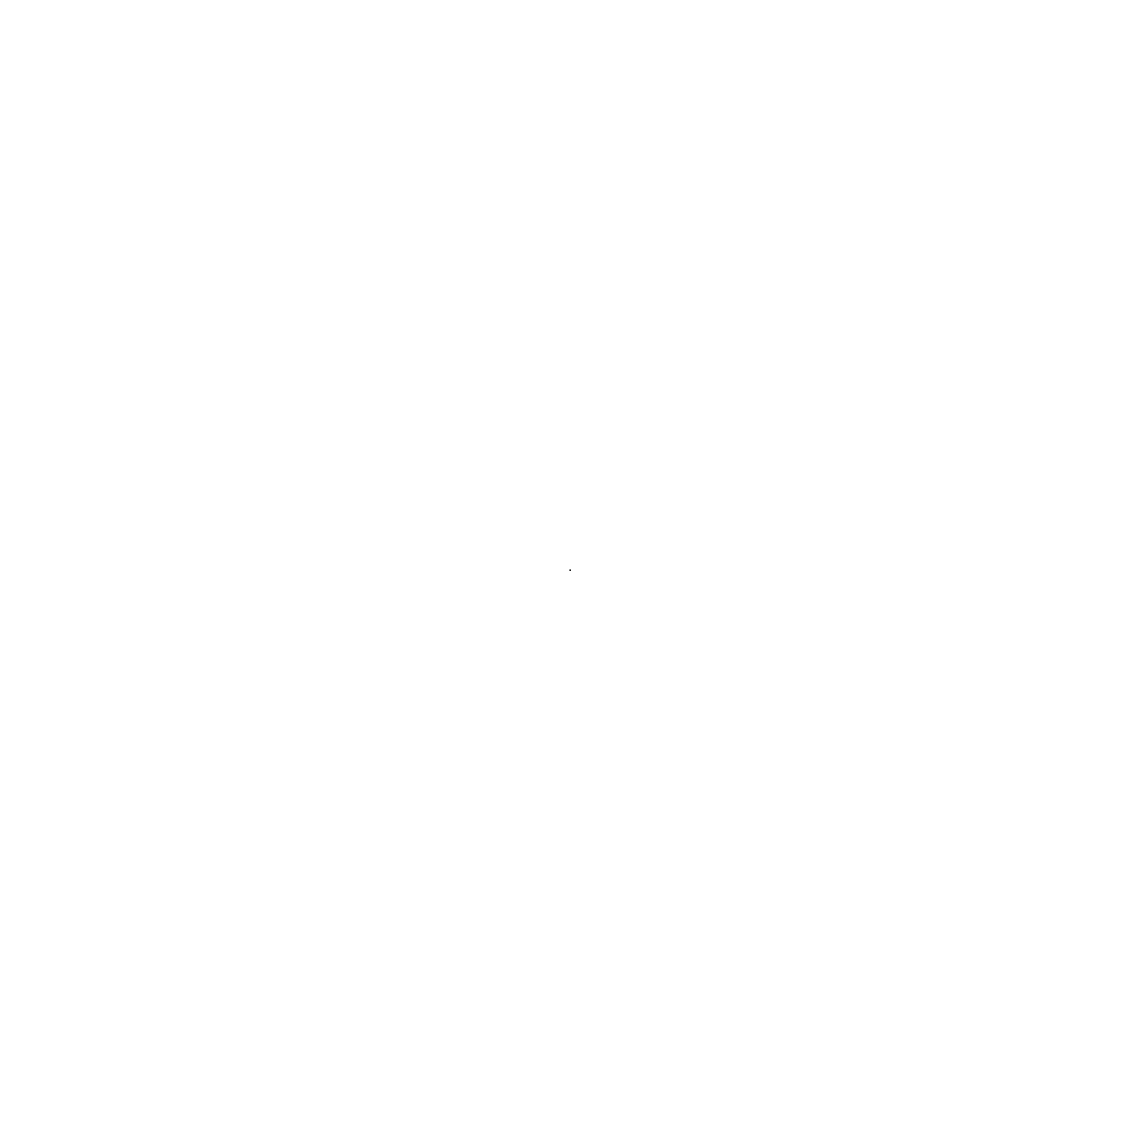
# Model space of a CAD drawing. Extents: x 1 to 1, y 1 to 1.
import ezdxf

# ---------------------------------------------------------------- set-up
doc = ezdxf.new("R2010")
doc.units = 0

msp = doc.modelspace()

# ---------------------------------------------------------------- linework, layer by layer
at = {"color": 1}
msp.add_point((1, 1), dxfattribs=at)

doc.saveas('drawing.dxf')
